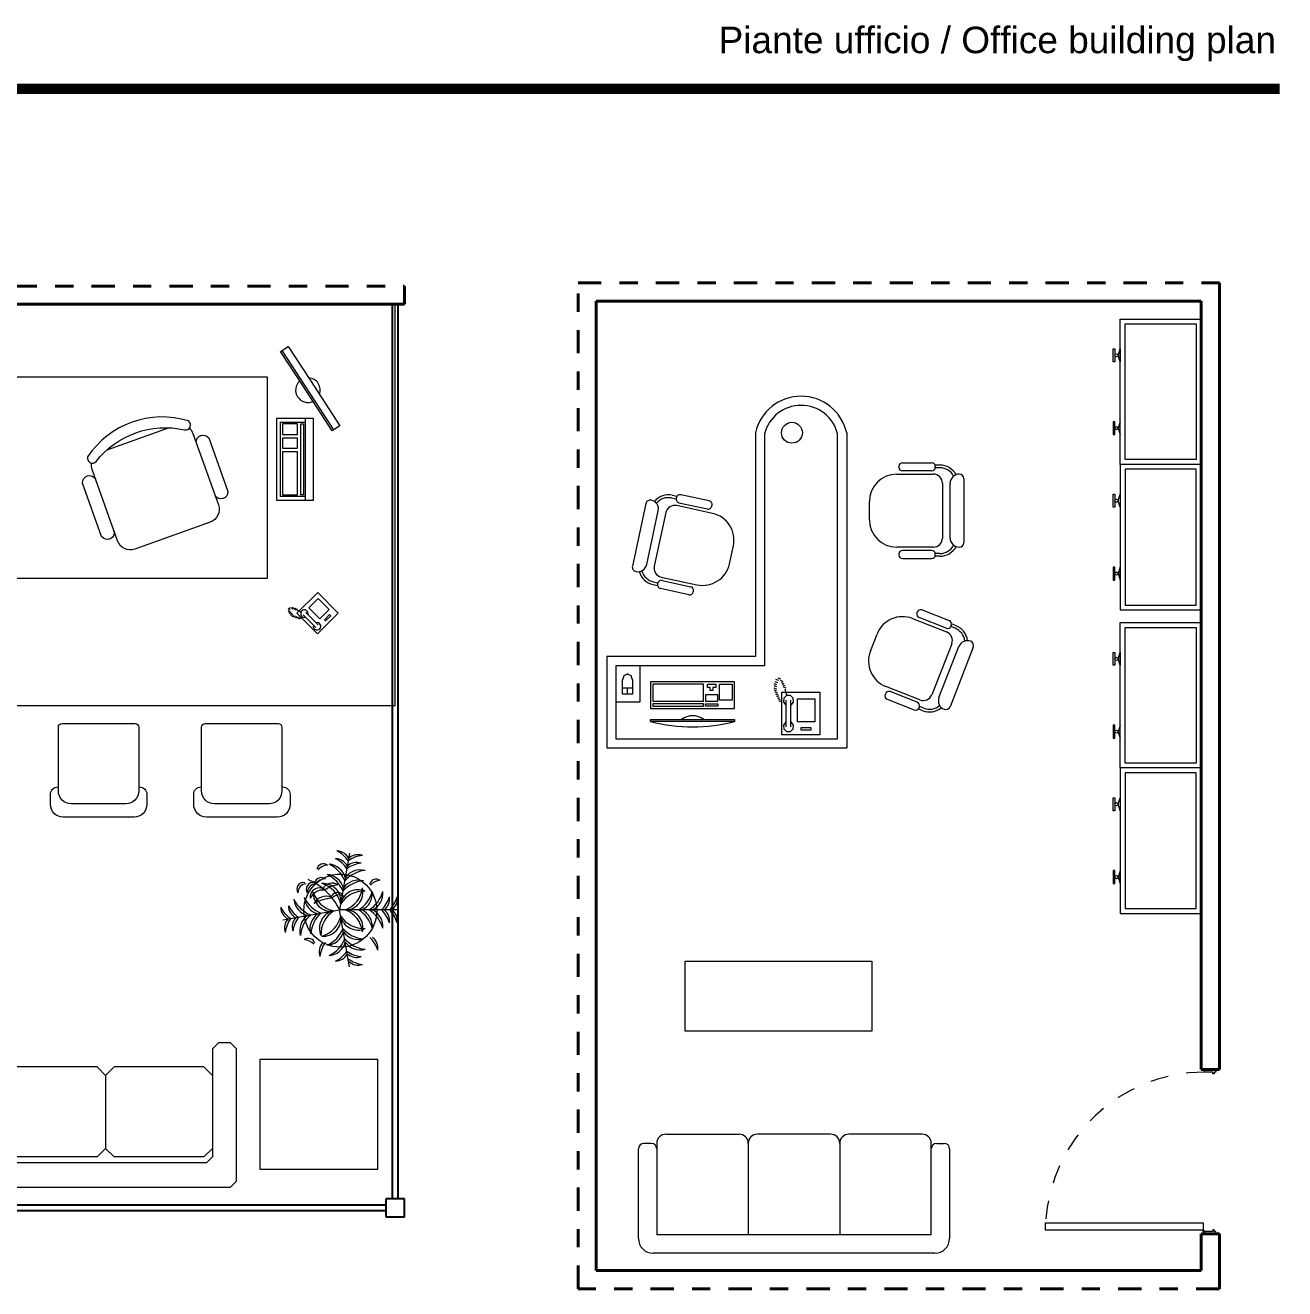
# Model space of a CAD drawing. Header units: millimetres. Extents: x 302.5 to 317.3, y 186.3 to 211.6.
# Drawn here: x 310.15 to 317.05, y 204.51 to 211.43 of the extents above; entities that cross this region are included whole.
import ezdxf

# ---------------------------------------------------------------- set-up
doc = ezdxf.new("R2010")
doc.units = ezdxf.units.MM
doc.linetypes.add('DASHED2', pattern=[0.375, 0.25, -0.125])
doc.linetypes.add('TRATTOPUNTO2', pattern=[12.7, 6.35, -3.175, 0, -3.175])
for name, color, linetype, lineweight in [('ARREDI attrezzature - furniture', 175, 'Continuous', 9), ('MURATURA sezioni - section wall', 7, 'Continuous', 40), ('PORTE  - doors', 252, 'Continuous', 5), ('SEZIONI medie - small section', 2, 'Continuous', 25), ('www.archweb.it - All rights reserved', 2, 'Continuous', 5)]:
    doc.layers.add(name, color=color, linetype=linetype, lineweight=lineweight)
doc.layers.add('VETRATE sezioni - windows sections', color=171, linetype='Continuous', true_color=0x4d79ff)
doc.styles.get("Standard").update_dxf_attribs({"font": 'arial.ttf'})

# ---------------------------------------------------------------- blocks, each defined once
blk = doc.blocks.new('Musa04pl')
at = {"color": 0, "linetype": 'ByBlock'}
for p, q in [((-0.8546, -0.125), (-0.89, -0.1604)), ((-0.4804, -0.125), (-0.8546, -0.125)), ((-0.4804, -0.125), (-0.445, -0.1604)), ((-0.4096, -0.125), (-0.445, -0.1604)), ((-0.0354, -0.125), (-0.4096, -0.125)), ((-0.0354, -0.125), (0, -0.1604)), ((0.0354, -0.125), (0, -0.1604)), ((0.4096, -0.125), (0.0354, -0.125)), ((0.4096, -0.125), (0.445, -0.1604)), ((0.4804, -0.125), (0.445, -0.1604)), ((0.8546, -0.125), (0.4804, -0.125)), ((0.89, -0.1604), (0.8546, -0.125)), ((-0.445, -0.4646), (-0.445, -0.1604)), ((0, -0.4646), (0, -0.1604)), ((0, -0.4646), (0, -0.1604)), ((0.445, -0.4646), (0.445, -0.1604)), ((0.445, -0.4646), (0.445, -0.1604)), ((-0.8546, -0.5), (-0.89, -0.4646)), ((-0.4804, -0.5), (-0.445, -0.4646)), ((-0.4096, -0.5), (-0.445, -0.4646)), ((-0.0354, -0.5), (0, -0.4646)), ((0.0354, -0.5), (0, -0.4646)), ((0.4096, -0.5), (0.445, -0.4646)), ((0.4804, -0.5), (0.445, -0.4646)), ((0.89, -0.4646), (0.8546, -0.5)), ((-0.4804, -0.5), (-0.8546, -0.5)), ((-0.0354, -0.5), (-0.4096, -0.5)), ((0.4096, -0.5), (0.0354, -0.5)), ((0.8546, -0.5), (0.4804, -0.5))]:
    blk.add_line(p, q, dxfattribs=at)
blk.add_lwpolyline([(-0.965, -0.6), (-0.99, -0.575), (-0.99, -0.025), (-0.965, 0), (0.965, 0), (0.99, -0.025), (0.99, -0.575), (0.965, -0.6), (0.915, -0.6), (0.89, -0.575), (0.89, -0.125), (0.865, -0.1), (-0.865, -0.1), (-0.89, -0.125), (-0.89, -0.575), (-0.915, -0.6)], close=True, dxfattribs=at)

msp = doc.modelspace()

# ---------------------------------------------------------------- linework, layer by layer
at = {"layer": 'ARREDI attrezzature - furniture'}
for p, q in [((309.9796, 209.9011), (312.1796, 209.9011)), ((312.1796, 207.7011), (312.1796, 209.9011)), ((311.8421, 209.2141), (311.5598, 209.6476)), ((310.9413, 209.2248), (310.5988, 209.1026)), ((311.6865, 209.2769), (311.6865, 208.8269)), ((314.1529, 209.1975), (314.1529, 207.9712)), ((314.6529, 209.1975), (314.6529, 207.4712)), ((314.9384, 209.0084), (314.9384, 209.0134)), ((314.9584, 209.0334), (315.1184, 209.0334)), ((315.1634, 209.0208), (315.137, 209.0208)), ((315.1634, 209.0058), (315.1382, 209.0058)), ((315.1384, 209.0134), (315.1384, 209.0084)), ((314.9273, 208.9708), (315.1273, 208.9708)), ((315.1184, 208.9884), (314.9584, 208.9884)), ((315.2695, 208.9708), (315.2695, 208.9708)), ((315.2945, 208.9458), (315.2945, 208.5958)), ((315.1773, 208.9208), (315.1773, 208.6208)), ((315.2195, 208.6208), (315.2195, 208.9208)), ((313.5528, 208.8093), (313.4787, 208.4672)), ((313.5825, 208.8284), (313.5825, 208.8284)), ((313.6936, 208.8402), (313.7182, 208.8349)), ((313.6967, 208.8549), (313.7225, 208.8493)), ((313.7196, 208.8424), (313.7186, 208.8375)), ((313.9169, 208.756), (313.7215, 208.7984)), ((313.7339, 208.8137), (313.8903, 208.7799)), ((313.8998, 208.8239), (313.7434, 208.8577)), ((313.914, 208.7952), (313.9151, 208.8001)), ((314.7773, 208.7208), (314.7773, 208.8208)), ((313.5573, 208.4758), (313.6208, 208.769)), ((313.662, 208.7601), (313.5985, 208.4669)), ((314.0106, 208.48), (314.0318, 208.5777)), ((315.1273, 208.5708), (314.9273, 208.5708)), ((314.9384, 208.5331), (314.9384, 208.5281)), ((315.1184, 208.5531), (314.9584, 208.5531)), ((315.1634, 208.5208), (315.137, 208.5208)), ((315.1634, 208.5358), (315.1382, 208.5358)), ((315.1384, 208.5281), (315.1384, 208.5331)), ((315.2695, 208.5708), (315.2695, 208.5708)), ((314.9584, 208.5081), (315.1184, 208.5081)), ((313.4979, 208.4375), (313.4979, 208.4375)), ((313.5941, 208.3808), (313.6187, 208.3755)), ((313.6368, 208.4074), (313.8323, 208.3651)), ((313.6418, 208.3883), (313.7982, 208.3544)), ((311.6409, 208.2084), (311.7543, 208.3218)), ((311.7543, 208.3218), (311.8664, 208.2098)), ((313.591, 208.3662), (313.6168, 208.3606)), ((313.617, 208.3681), (313.618, 208.3729)), ((313.7886, 208.3104), (313.6323, 208.3443)), ((313.8135, 208.3306), (313.8124, 208.3257)), ((311.6178, 208.2399), (311.6067, 208.2343)), ((311.7052, 208.238), (311.757, 208.2898)), ((311.7289, 208.2401), (311.7289, 208.2401)), ((311.7419, 208.2531), (311.7419, 208.2531)), ((311.7548, 208.2661), (311.7548, 208.2661)), ((311.7548, 208.2402), (311.7548, 208.2402)), ((311.757, 208.2898), (311.8175, 208.2294)), ((311.7678, 208.2531), (311.7678, 208.2531)), ((311.7808, 208.2402), (311.7808, 208.2402)), ((311.6012, 208.2288), (311.5901, 208.2233)), ((311.6037, 208.2392), (311.5927, 208.2337)), ((311.6039, 208.2205), (311.5929, 208.215)), ((311.6067, 208.2122), (311.5957, 208.2067)), ((311.6122, 208.2067), (311.6012, 208.2012)), ((311.6178, 208.2012), (311.6067, 208.1956)), ((311.6233, 208.1956), (311.6123, 208.1901)), ((311.6261, 208.2371), (311.615, 208.2316)), ((311.6316, 208.1929), (311.6205, 208.1873)), ((311.6344, 208.2343), (311.6233, 208.2288)), ((311.6399, 208.1901), (311.6288, 208.1846)), ((311.6426, 208.2316), (311.6316, 208.226)), ((311.6482, 208.1873), (311.6371, 208.1818)), ((311.753, 208.0964), (311.6409, 208.2084)), ((311.6634, 208.2153), (311.6427, 208.226)), ((311.6565, 208.1846), (311.6454, 208.179)), ((311.6648, 208.1818), (311.6537, 208.1763)), ((311.744, 208.1307), (311.6749, 208.1998)), ((311.7578, 208.1445), (311.6887, 208.2136)), ((311.7657, 208.1775), (311.7052, 208.238)), ((311.7419, 208.2272), (311.7419, 208.2272)), ((311.8664, 208.2098), (311.753, 208.0964)), ((311.7549, 208.2142), (311.7549, 208.2142)), ((311.8175, 208.2294), (311.7657, 208.1775)), ((311.7678, 208.2272), (311.7678, 208.2272)), ((311.7678, 208.2013), (311.7678, 208.2013)), ((311.7808, 208.2142), (311.7808, 208.2142)), ((311.7916, 208.1732), (311.8197, 208.2013)), ((311.7981, 208.1667), (311.7916, 208.1732)), ((311.7937, 208.2272), (311.7937, 208.2272)), ((311.8261, 208.1948), (311.7981, 208.1667)), ((311.8197, 208.2013), (311.8261, 208.1948)), ((315.0137, 208.1798), (315.2, 208.107)), ((315.0378, 208.2109), (315.0396, 208.2155)), ((315.1981, 208.1267), (315.0491, 208.1849)), ((315.0655, 208.2269), (315.2145, 208.1686)), ((315.2463, 208.1264), (315.2229, 208.1356)), ((315.2259, 208.1427), (315.224, 208.138)), ((315.2518, 208.1404), (315.2272, 208.15)), ((314.783, 208.0016), (314.8194, 208.0947)), ((315.2283, 208.0422), (315.1191, 207.7628)), ((315.3324, 208.0552), (315.3324, 208.0552)), ((314.1529, 207.9712), (313.3382, 207.9712)), ((313.3382, 207.9712), (313.3382, 207.4712)), ((315.1584, 207.7475), (315.2676, 208.0269)), ((315.3466, 208.0228), (315.2191, 207.6969)), ((313.5189, 207.9212), (313.5189, 207.7223)), ((313.4323, 207.8659), (313.4251, 207.8447)), ((313.4251, 207.7659), (313.4251, 207.8447)), ((313.4508, 207.8748), (313.4323, 207.8659)), ((313.4508, 207.8748), (313.4541, 207.8748)), ((313.4726, 207.8659), (313.4541, 207.8748)), ((313.4798, 207.8447), (313.4726, 207.8659)), ((313.4798, 207.8447), (313.4798, 207.7659)), ((314.2752, 207.828), (314.2601, 207.8336)), ((314.2802, 207.8398), (314.2652, 207.8454)), ((314.292, 207.8476), (314.2769, 207.8537)), ((314.3054, 207.8336), (314.2903, 207.8398)), ((314.311, 207.8224), (314.2953, 207.828)), ((313.4798, 207.7994), (313.4251, 207.7994)), ((313.4798, 207.7659), (313.4251, 207.7659)), ((313.4525, 207.7659), (313.4525, 207.7994)), ((314.2702, 207.8163), (314.2551, 207.8224)), ((314.2702, 207.8051), (314.2551, 207.8107)), ((314.2702, 207.7934), (314.2551, 207.799)), ((314.2702, 207.7817), (314.2551, 207.7873)), ((314.2752, 207.7699), (314.2601, 207.7761)), ((314.2802, 207.7588), (314.2652, 207.7643)), ((314.2981, 207.7766), (314.5059, 207.7766)), ((314.2981, 207.542), (314.2981, 207.7766)), ((314.316, 207.8107), (314.3004, 207.8163)), ((314.321, 207.799), (314.3054, 207.8051)), ((314.3099, 207.7448), (314.3244, 207.7604)), ((314.3249, 207.7604), (314.316, 207.7934)), ((314.3244, 207.7604), (314.3439, 207.7604)), ((314.3439, 207.7604), (314.3579, 207.7448)), ((314.5059, 207.7766), (314.5059, 207.542)), ((314.8647, 207.7682), (314.8629, 207.7635)), ((315.0543, 207.7345), (314.868, 207.8073)), ((315.0396, 207.7212), (314.8906, 207.7795)), ((313.5189, 207.7223), (313.3882, 207.7223)), ((314.2853, 207.747), (314.2702, 207.7526)), ((314.2903, 207.7353), (314.2752, 207.7414)), ((314.2953, 207.7241), (314.2802, 207.7297)), ((314.3087, 207.7224), (314.3099, 207.7448)), ((314.321, 207.7051), (314.3087, 207.7224)), ((314.321, 207.5872), (314.321, 207.7319)), ((314.3467, 207.5872), (314.3467, 207.7319)), ((314.359, 207.7224), (314.3467, 207.7051)), ((314.3579, 207.7448), (314.359, 207.7224)), ((314.3842, 207.7403), (314.4791, 207.7403)), ((314.3842, 207.6135), (314.3842, 207.7403)), ((314.4791, 207.7403), (314.4791, 207.6135)), ((314.8742, 207.7376), (315.0232, 207.6793)), ((315.0491, 207.6907), (315.0509, 207.6953)), ((315.0752, 207.6887), (315.0518, 207.6979)), ((315.0697, 207.6747), (315.0452, 207.6844)), ((315.1868, 207.6827), (315.1868, 207.6827)), ((314.3087, 207.5967), (314.321, 207.6141)), ((314.3099, 207.5744), (314.3087, 207.5967)), ((314.3244, 207.5593), (314.3099, 207.5744)), ((314.3439, 207.5593), (314.3244, 207.5593)), ((314.3579, 207.5744), (314.3439, 207.5593)), ((314.3467, 207.6141), (314.359, 207.5967)), ((314.359, 207.5967), (314.3579, 207.5744)), ((314.4791, 207.6135), (314.3842, 207.6135)), ((314.4037, 207.5822), (314.4557, 207.5822)), ((314.4037, 207.5683), (314.4037, 207.5822)), ((314.4557, 207.5683), (314.4037, 207.5683)), ((314.4557, 207.5822), (314.4557, 207.5683)), ((314.5059, 207.542), (314.2981, 207.542)), ((313.3382, 207.4712), (314.6529, 207.4712)), ((310.3303, 207.2578), (310.3336, 207.2578)), ((310.7736, 207.2578), (310.7783, 207.2578)), ((311.1152, 207.2578), (311.1184, 207.2578)), ((311.5584, 207.2578), (311.5632, 207.2578)), ((311.9295, 206.8949, -0.0622), (311.8747, 206.5839, -0.0622)), ((311.5637, 206.5291, -0.0622), (311.8747, 206.5839, -0.0622)), ((312.1905, 206.5839, -0.0622), (311.8747, 206.5839, -0.0622)), ((311.9295, 206.2729, -0.0622), (311.8747, 206.5839, -0.0622)), ((313.6621, 205.3554), (314.0633, 205.3554)), ((314.5648, 205.3554), (314.1636, 205.3554)), ((315.0663, 205.3554), (314.6651, 205.3554)), ((313.5116, 204.7837), (313.5116, 205.2752)), ((313.5818, 205.3052), (313.5417, 205.3052)), ((313.6119, 205.3052), (313.6119, 204.8037)), ((314.1134, 205.3052), (314.1134, 204.8037)), ((314.6149, 205.3052), (314.6149, 204.8037)), ((315.1165, 204.8037), (315.1165, 205.3052)), ((315.1465, 205.3052), (315.1867, 205.3052)), ((315.2168, 205.2752), (315.2168, 204.7837)), ((315.1165, 204.8037), (313.6119, 204.8037)), ((315.1365, 204.7034), (313.5918, 204.7034))]:
    msp.add_line(p, q, dxfattribs=at)
at = {"layer": 'ARREDI attrezzature - furniture', "lineweight": 0}
for p, q in [((313.7677, 205.9189), (313.7677, 206.3023)), ((313.7677, 206.3023), (314.791, 206.3023)), ((314.791, 206.3023), (314.791, 205.9189)), ((314.791, 205.9189), (313.7677, 205.9189))]:
    msp.add_line(p, q, dxfattribs=at)
at = {"layer": 'ARREDI attrezzature - furniture'}
for points in [[(312.1796, 207.7011), (310.0796, 207.7011, -0.414214), (309.8796, 207.9011), (309.8796, 208.2011, -0.414214), (310.0796, 208.4011), (311.4796, 208.4011), (311.4796, 209.5011), (309.9796, 209.5011), (309.9796, 209.9011)], [(313.3882, 207.5212), (314.6029, 207.5212), (314.6029, 209.1917, 0.779304), (314.2029, 209.1917), (314.2029, 207.9212), (313.3882, 207.9212), (313.3882, 207.5212)], [(311.0516, 209.2224, -0.120944), (311.0709, 209.1933), (311.2105, 208.802, -0.414214), (311.1661, 208.7083), (310.7518, 208.5605, -0.414214), (310.6582, 208.6049), (310.5185, 208.9961, -0.120944), (310.515, 209.0309, -0.120944)], [(311.0883, 209.1443, -0.75), (311.1574, 209.169), (311.2621, 208.8756, -0.75), (311.193, 208.8509)], [(310.6392, 208.658, -0.798612), (310.5707, 208.6288), (310.466, 208.9222, -0.798612), (310.5375, 208.9429, -0.798612)], [(310.7783, 207.2578, -0.414214), (310.8183, 207.2178), (310.8183, 207.1616, -0.414214), (310.7483, 207.0916), (310.3603, 207.0916, -0.414214), (310.2903, 207.1616), (310.2903, 207.2178, -0.414214), (310.3303, 207.2578)], [(311.5632, 207.2578, -0.414214), (311.6032, 207.2178), (311.6032, 207.1616, -0.414214), (311.5332, 207.0916), (311.1452, 207.0916, -0.414214), (311.0752, 207.1616), (311.0752, 207.2178, -0.414214), (311.1152, 207.2578)]]:
    msp.add_lwpolyline(points, format="xyb", dxfattribs=at)
for points in [[(316.1521, 209.0238), (316.1521, 209.8203), (316.5946, 209.8203), (316.5946, 209.0238)], [(316.1787, 209.0503), (316.1787, 209.7937), (316.5681, 209.7937), (316.5681, 209.0503)], [(311.7147, 209.4831), (311.8756, 209.236), (311.8337, 209.2087), (311.6728, 209.4558), (311.5514, 209.6422), (311.5933, 209.6694)], [(311.7305, 208.8269), (311.5305, 208.8269), (311.5305, 209.2769), (311.7305, 209.2769)], [(311.561, 209.188), (311.6429, 209.188), (311.6429, 209.2464), (311.561, 209.2464)], [(311.6765, 208.8575), (311.6629, 208.8575), (311.6629, 209.2464), (311.6765, 209.2464)], [(311.561, 209.1137), (311.6429, 209.1137), (311.6429, 209.168), (311.561, 209.168)], [(311.561, 208.8575), (311.6429, 208.8575), (311.6429, 209.0937), (311.561, 209.0937)], [(316.1521, 209.0238), (316.1521, 208.2273), (316.5946, 208.2273), (316.5946, 209.0238)], [(316.1787, 208.9972), (316.1787, 208.2538), (316.5681, 208.2538), (316.5681, 208.9972)], [(316.1521, 207.3613), (316.1521, 208.1578), (316.5946, 208.1578), (316.5946, 207.3613)], [(316.1787, 207.3878), (316.1787, 208.1312), (316.5681, 208.1312), (316.5681, 207.3878)], [(314.0387, 207.8326), (313.5787, 207.8326), (313.5787, 207.6876), (314.0387, 207.6876)], [(313.8687, 207.7276), (313.8687, 207.8201), (313.5912, 207.8201), (313.5912, 207.7276)], [(313.9462, 207.7276), (313.9462, 207.7626), (313.8787, 207.7626), (313.8787, 207.7276)], [(313.92, 207.8026), (313.92, 207.7851), (313.905, 207.7851), (313.905, 207.8026), (313.89, 207.8026), (313.89, 207.8201), (313.935, 207.8201), (313.935, 207.8026)], [(313.9562, 207.8201), (314.0262, 207.8201), (314.0262, 207.7326), (313.9562, 207.7326)], [(313.8687, 207.7001), (313.8687, 207.7126), (313.5912, 207.7126), (313.5912, 207.7001)], [(313.8787, 207.7126), (313.9462, 207.7126), (313.9462, 207.7001), (313.8787, 207.7001)], [(313.5787, 207.6269), (314.0387, 207.6269), (314.0387, 207.6164), (313.5787, 207.6164)], [(316.1521, 207.3613), (316.1521, 206.5648), (316.5946, 206.5648), (316.5946, 207.3613)], [(316.1787, 207.3347), (316.1787, 206.5913), (316.5681, 206.5913), (316.5681, 207.3347)]]:
    msp.add_lwpolyline(points, close=True, dxfattribs=at)
at = {"layer": 'ARREDI attrezzature - furniture', "ltscale": 0.01}
for points in [[(316.1129, 209.5862), (316.1129, 209.6569), (316.1223, 209.6569), (316.1223, 209.5862)], [(316.1129, 209.2579), (316.1129, 209.1872), (316.1223, 209.1872), (316.1223, 209.2579)], [(316.1129, 208.7897), (316.1129, 208.8604), (316.1223, 208.8604), (316.1223, 208.7897)], [(316.1129, 208.4614), (316.1129, 208.3907), (316.1223, 208.3907), (316.1223, 208.4614)], [(316.1129, 207.9236), (316.1129, 207.9944), (316.1223, 207.9944), (316.1223, 207.9236)], [(316.1129, 207.5954), (316.1129, 207.5247), (316.1223, 207.5247), (316.1223, 207.5954)], [(316.1129, 207.1271), (316.1129, 207.1979), (316.1223, 207.1979), (316.1223, 207.1271)], [(316.1129, 206.7989), (316.1129, 206.7282), (316.1223, 206.7282), (316.1223, 206.7989)]]:
    msp.add_lwpolyline(points, close=True, dxfattribs=at)
for points in [[(316.1521, 209.5865), (316.14, 209.6215), (316.1521, 209.6573), (316.1521, 209.5865)], [(316.1521, 209.2576), (316.14, 209.2226), (316.1521, 209.1868), (316.1521, 209.2576)], [(316.1521, 208.79), (316.14, 208.825), (316.1521, 208.8608), (316.1521, 208.79)], [(316.1521, 208.4611), (316.14, 208.4261), (316.1521, 208.3903), (316.1521, 208.4611)], [(316.1521, 207.924), (316.14, 207.959), (316.1521, 207.9948), (316.1521, 207.924)], [(316.1521, 207.595), (316.14, 207.56), (316.1521, 207.5242), (316.1521, 207.595)], [(316.1521, 207.1275), (316.14, 207.1625), (316.1521, 207.1983), (316.1521, 207.1275)], [(316.1521, 206.7985), (316.14, 206.7635), (316.1521, 206.7277), (316.1521, 206.7985)]]:
    msp.add_lwpolyline(points, dxfattribs=at)
at = {"layer": 'ARREDI attrezzature - furniture'}
for points in [[(310.5408, 209.0404, -0.290756), (311.0255, 209.2134, 0.822614), (311.0462, 209.2623, 0.333333), (310.4939, 209.0652, 0.822614)], [(310.3336, 207.5849, -0.414214), (310.3536, 207.6049), (310.7536, 207.6049, -0.414214), (310.7736, 207.5849), (310.7736, 207.2349, -0.414214), (310.7036, 207.1649), (310.4036, 207.1649, -0.414214), (310.3336, 207.2349)], [(311.1184, 207.5849, -0.414214), (311.1384, 207.6049), (311.5384, 207.6049, -0.414214), (311.5584, 207.5849), (311.5584, 207.2349, -0.414214), (311.4884, 207.1649), (311.1884, 207.1649, -0.414214), (311.1184, 207.2349)]]:
    msp.add_lwpolyline(points, format="xyb", close=True, dxfattribs=at)
for points in [[(311.6865, 208.8475), (311.551, 208.8475), (311.551, 209.2564), (311.6865, 209.2564)], [(312.0839, 205.7641), (311.4367, 205.7641), (311.4367, 205.1641), (312.0839, 205.1641), (312.0839, 205.7641)]]:
    msp.add_lwpolyline(points, dxfattribs=at)
at = {"layer": 'ARREDI attrezzature - furniture', "ltscale": 0.01}
for centre in [(316.1311, 209.6215), (316.1311, 209.2226), (316.1311, 208.825), (316.1311, 208.4261), (316.1311, 207.959), (316.1311, 207.56), (316.1311, 207.1625), (316.1311, 206.7635)]:
    msp.add_circle(centre, 0.00885, dxfattribs=at)
at = {"layer": 'ARREDI attrezzature - furniture'}
for centre, radius in [((314.3529, 209.1975), 0.0572), ((311.8785, 206.58), 0.2)]:
    msp.add_circle(centre, radius, dxfattribs=at)
for centre, radius, start, end in [((311.7009, 209.4309), 0.0673, 339.51538, 86.63988), ((311.7009, 209.4309), 0.0673, 131.6169, 294.53836), ((314.4029, 209.1413), 0.2563, 12.68038, 167.31962), ((314.9584, 209.0134), 0.02, 90, 180), ((314.9584, 209.0084), 0.02, 180, 270), ((315.1184, 209.0134), 0.02, 0, 90), ((315.1184, 209.0084), 0.02, 270, 0), ((315.1634, 208.9208), 0.1, 27.88061, 90), ((315.1634, 208.9208), 0.085, 27.61949, 90), ((314.9273, 208.8208), 0.15, 90, 180), ((315.1273, 208.9208), 0.05, 0, 90), ((315.2695, 208.9208), 0.05, 90, 180), ((315.2695, 208.9458), 0.025, 360, 90), ((313.5772, 208.804), 0.025, 77.78638, 167.78638), ((313.5719, 208.7796), 0.05, 347.78638, 77.78638), ((313.6756, 208.7571), 0.1, 77.78638, 139.90577), ((313.6756, 208.7571), 0.085, 77.78638, 140.16689), ((313.7109, 208.7495), 0.05, 77.78638, 167.78638), ((313.7381, 208.8333), 0.02, 167.78638, 257.78638), ((313.7392, 208.8382), 0.02, 77.78638, 167.78638), ((313.8945, 208.7994), 0.02, 257.78638, 347.78638), ((313.8956, 208.8043), 0.02, 347.78638, 77.78638), ((313.8852, 208.6094), 0.15, 347.78638, 77.78638), ((314.9273, 208.7208), 0.15, 180, 270), ((315.1273, 208.6208), 0.05, 270, 0), ((315.2695, 208.6208), 0.05, 180, 270), ((315.2695, 208.5958), 0.025, 270, 0), ((314.9584, 208.5331), 0.02, 90, 180), ((314.9584, 208.5281), 0.02, 180, 270), ((315.1184, 208.5331), 0.02, 0, 90), ((315.1184, 208.5281), 0.02, 270, 0), ((315.1634, 208.6208), 0.085, 270, 332.38051), ((315.1634, 208.6208), 0.1, 270, 332.11939), ((313.5031, 208.4619), 0.025, 167.78638, 257.78638), ((313.5084, 208.4864), 0.05, 257.78638, 347.78638), ((313.6474, 208.4563), 0.05, 167.78638, 257.78638), ((313.864, 208.5117), 0.15, 257.78638, 347.78638), ((313.6121, 208.4639), 0.1, 195.66699, 257.78638), ((313.6121, 208.4639), 0.085, 195.40587, 257.78638), ((313.6376, 208.3687), 0.02, 77.78638, 167.78638), ((313.6365, 208.3638), 0.02, 167.78638, 257.78638), ((313.7929, 208.33), 0.02, 257.78638, 347.78638), ((313.7939, 208.3349), 0.02, 347.78638, 77.78638), ((311.6818, 208.2067), 0.0205, 343.50932, 286.52639), ((314.9591, 208.0401), 0.15, 68.64565, 158.64565), ((315.0564, 208.2036), 0.02, 158.64565, 248.64565), ((315.0582, 208.2082), 0.02, 68.64565, 158.64565), ((311.7509, 208.1376), 0.0205, 163.50932, 106.52639), ((315.2054, 208.1453), 0.02, 248.64565, 338.64565), ((315.1818, 208.0604), 0.05, 338.64565, 68.64565), ((315.2072, 208.15), 0.02, 338.64565, 68.64565), ((315.2154, 208.0473), 0.085, 6.26514, 68.64565), ((315.2154, 208.0473), 0.1, 6.52627, 68.64565), ((315.3142, 208.0086), 0.05, 68.64565, 158.64565), ((315.3233, 208.0319), 0.025, 338.64565, 68.64565), ((314.9227, 207.947), 0.15, 158.64565, 248.64565), ((314.8815, 207.7562), 0.02, 158.64565, 248.64565), ((314.8833, 207.7609), 0.02, 68.64565, 158.64565), ((315.0725, 207.781), 0.05, 248.64565, 338.64565), ((315.0305, 207.698), 0.02, 248.64565, 338.64565), ((315.0323, 207.7026), 0.02, 338.64565, 68.64565), ((315.1062, 207.7679), 0.1, 248.64565, 310.76504), ((315.1062, 207.7679), 0.085, 248.64565, 311.02616), ((315.205, 207.7292), 0.05, 158.64565, 248.64565), ((315.1959, 207.706), 0.025, 248.64565, 338.64565), ((313.8087, 208.485), 0.8985, 255.16857, 284.83143), ((313.8087, 207.547), 0.1004, 52.79748, 127.20252), ((311.8517, 206.7916, -0.0622), 0.0729, 26.28997, 89.62433), ((311.7786, 206.7178, -0.0622), 0.1641, 34.07628, 63.37936), ((311.7861, 206.7602, -0.0622), 0.1641, 34.07628, 63.37936), ((311.8591, 206.834, -0.0622), 0.0729, 26.28997, 89.62433), ((312.0182, 206.7193, -0.0622), 0.1641, 96.62064, 125.92372), ((311.9749, 206.8136, -0.0622), 0.0729, 70.37567, 133.71003), ((311.7852, 206.7997, -0.0622), 0.0363, 49.742, 168.74753), ((311.8139, 206.7505, -0.0622), 0.079, 94.61802, 138.21064), ((311.8084, 206.7337, -0.0622), 0.101, 15.24891, 85.39371), ((311.7451, 206.6809, -0.0622), 0.1692, 21.37119, 65.03657), ((312.0297, 206.6307, -0.0622), 0.1692, 94.96343, 138.62881), ((311.9882, 206.702, -0.0622), 0.101, 74.60629, 144.75109), ((312.0108, 206.6769, -0.0622), 0.1641, 96.62064, 125.92372), ((311.9674, 206.7712, -0.0622), 0.0729, 70.37567, 133.71003), ((311.6759, 206.6977, -0.0622), 0.036, 77.05775, 212.85325), ((311.6962, 206.6769, -0.0622), 0.0506, 95.18449, 178.65396), ((311.7274, 206.6977, -0.0622), 0.036, 77.05775, 212.85325), ((311.7477, 206.6769, -0.0622), 0.0506, 95.18449, 178.65396), ((311.5667, 206.4372, -0.0622), 0.3412, 25.47721, 66.6585), ((311.7733, 206.7244, -0.0622), 0.0363, 49.742, 168.74753), ((311.802, 206.6753, -0.0622), 0.079, 94.61802, 138.21064), ((311.7838, 206.63, -0.0622), 0.0984, 353.42594, 93.63458), ((311.7345, 206.5856, -0.0622), 0.1489, 11.66646, 73.18779), ((311.8331, 206.6763, -0.0622), 0.0549, 54.98654, 154.40339), ((311.8854, 206.5647, -0.0622), 0.1579, 97.57587, 125.89417), ((311.7351, 206.6243, -0.0622), 0.1692, 21.37119, 65.03657), ((311.7984, 206.6771, -0.0622), 0.101, 15.24891, 85.39371), ((312.0197, 206.5741, -0.0622), 0.1692, 94.96343, 138.62881), ((311.9782, 206.6454, -0.0622), 0.101, 74.60629, 144.75109), ((312.0741, 206.7165, -0.0622), 0.0363, 49.742, 168.74753), ((312.1028, 206.6673, -0.0622), 0.079, 94.61802, 138.21064), ((311.8343, 206.7235, -0.0622), 0.1692, 204.96343, 248.62881), ((311.7815, 206.6602, -0.0622), 0.101, 184.60629, 254.75109), ((311.7613, 206.6559, -0.0622), 0.0484, 48.87442, 188.97626), ((311.7846, 206.6139, -0.0622), 0.0789, 83.75364, 154.09705), ((311.8287, 206.6748, -0.0622), 0.0984, 176.36542, 276.57406), ((311.873, 206.7241, -0.0622), 0.1489, 196.81221, 258.33354), ((311.8037, 206.577, -0.0622), 0.0818, 71.44767, 149.36723), ((311.8591, 206.3834, -0.0622), 0.2668, 95.40074, 118.13904), ((311.8629, 206.6447, -0.0622), 0.0355, 24.22575, 165.12788), ((311.871, 206.6165, -0.0622), 0.0493, 60.43977, 138.66943), ((311.9758, 206.5961, -0.0622), 0.0984, 66.36542, 166.57406), ((312.007, 206.5376, -0.0622), 0.1489, 86.81221, 148.33354), ((311.852, 206.7223, -0.0622), 0.1489, 291.66646, 353.18779), ((311.9042, 206.6814, -0.0622), 0.0984, 273.42594, 13.63458), ((311.8902, 206.7284, -0.0622), 0.1692, 301.37119, 345.03657), ((311.9532, 206.6752, -0.0622), 0.101, 295.24891, 5.39371), ((311.9477, 206.7284, -0.0622), 0.1692, 301.37119, 345.03657), ((312.0107, 206.6752, -0.0622), 0.101, 295.24891, 5.39371), ((311.9899, 206.7018, -0.0622), 0.1641, 314.07628, 343.37936), ((312.0752, 206.6427, -0.0622), 0.0729, 306.28997, 9.62433), ((312.0329, 206.7018, -0.0622), 0.1641, 314.07628, 343.37936), ((312.1183, 206.6427, -0.0622), 0.0729, 306.28997, 9.62433), ((311.6984, 206.6725, -0.0622), 0.1641, 206.62064, 235.92372), ((311.6246, 206.5995, -0.0622), 0.0729, 180.37567, 243.71003), ((311.667, 206.607, -0.0622), 0.0729, 180.37567, 243.71003), ((311.7408, 206.68, -0.0622), 0.1641, 206.62064, 235.92372), ((311.7249, 206.6502, -0.0622), 0.101, 184.60629, 254.75109), ((311.7777, 206.7136, -0.0622), 0.1692, 204.96343, 248.62881), ((311.8625, 206.4828, -0.0622), 0.0984, 103.42594, 203.63458), ((311.852, 206.4456, -0.0622), 0.1489, 6.81221, 68.33354), ((311.9042, 206.4864, -0.0622), 0.0984, 346.36542, 86.57406), ((311.8902, 206.4394, -0.0622), 0.1692, 14.96343, 58.62881), ((311.9532, 206.4926, -0.0622), 0.101, 354.60629, 64.75109), ((311.9477, 206.4394, -0.0622), 0.1692, 14.96343, 58.62881), ((312.0107, 206.4926, -0.0622), 0.101, 354.60629, 64.75109), ((311.9899, 206.4661, -0.0622), 0.1641, 16.62064, 45.92372), ((312.0752, 206.5252, -0.0622), 0.0729, 350.37567, 53.71003), ((312.0329, 206.4661, -0.0622), 0.1641, 16.62064, 45.92372), ((312.1183, 206.5252, -0.0622), 0.0729, 350.37567, 53.71003), ((311.645, 206.4838, -0.0622), 0.0729, 136.28997, 199.62433), ((311.7393, 206.4404, -0.0622), 0.1641, 144.07628, 173.37936), ((311.6874, 206.4913, -0.0622), 0.0729, 136.28997, 199.62433), ((311.7817, 206.4479, -0.0622), 0.1641, 144.07628, 173.37936), ((311.7567, 206.4704, -0.0622), 0.101, 125.24891, 195.39371), ((311.8279, 206.429, -0.0622), 0.1692, 131.37119, 175.03657), ((311.8132, 206.4804, -0.0622), 0.101, 125.24891, 195.39371), ((311.8845, 206.4389, -0.0622), 0.1692, 131.37119, 175.03657), ((311.921, 206.4516, -0.0622), 0.1489, 121.66646, 183.18779), ((311.7345, 206.5822, -0.0622), 0.1489, 286.81221, 348.33354), ((311.7838, 206.5379, -0.0622), 0.0984, 266.36542, 6.57406), ((311.9758, 206.5718, -0.0622), 0.0984, 193.42594, 293.63458), ((312.007, 206.6303, -0.0622), 0.1489, 211.66646, 273.18779), ((311.7351, 206.5435, -0.0622), 0.1692, 294.96343, 338.62881), ((311.7984, 206.4907, -0.0622), 0.101, 274.60629, 344.75109), ((312.0197, 206.5937, -0.0622), 0.1692, 221.37119, 265.03657), ((311.9782, 206.5225, -0.0622), 0.101, 215.24891, 285.39371), ((311.7032, 206.392, -0.0622), 0.0363, 11.25247, 130.258), ((311.6744, 206.3428, -0.0622), 0.079, 41.78936, 85.38198), ((311.835, 206.3532, -0.0622), 0.0729, 136.28997, 199.62433), ((311.9293, 206.3098, -0.0622), 0.1641, 144.07628, 173.37936), ((311.7451, 206.487, -0.0622), 0.1692, 294.96343, 338.62881), ((311.8084, 206.4342, -0.0622), 0.101, 274.60629, 344.75109), ((312.0297, 206.5372, -0.0622), 0.1692, 221.37119, 265.03657), ((311.9882, 206.4659, -0.0622), 0.101, 215.24891, 285.39371), ((311.9261, 206.3157, -0.0622), 0.1641, 16.62064, 45.92372), ((312.0114, 206.3748, -0.0622), 0.0729, 350.37567, 53.71003), ((311.7786, 206.45, -0.0622), 0.1641, 296.62064, 325.92372), ((311.8517, 206.3763, -0.0622), 0.0729, 270.37567, 333.71003), ((312.0108, 206.491, -0.0622), 0.1641, 234.07628, 263.37936), ((311.9674, 206.3967, -0.0622), 0.0729, 226.28997, 289.62433), ((312.0182, 206.4486, -0.0622), 0.1641, 234.07628, 263.37936), ((311.9749, 206.3542, -0.0622), 0.0729, 226.28997, 289.62433), ((313.6621, 205.3052), 0.0502, 90, 180), ((314.0633, 205.3052), 0.0502, 0, 90), ((314.1636, 205.3052), 0.0502, 90, 180), ((314.5648, 205.3052), 0.0502, 0, 90), ((314.6651, 205.3052), 0.0502, 90, 180), ((315.0663, 205.3052), 0.0502, 0, 90), ((313.5417, 205.2752), 0.0301, 90, 180), ((313.5818, 205.2752), 0.0301, 0, 90), ((315.1465, 205.2752), 0.0301, 90, 180), ((315.1867, 205.2752), 0.0301, 0, 90), ((313.5918, 204.7837), 0.0802, 180, 270), ((315.1365, 204.7837), 0.0802, 270, 0)]:
    msp.add_arc(centre, radius, start, end, dxfattribs=at)
at = {"layer": 'MURATURA sezioni - section wall', "linetype": 'TRATTOPUNTO2', "ltscale": 0.02}
for p, q in [((302.8296, 210.0011), (312.2296, 210.0011)), ((313.181, 204.5089), (313.181, 210.0188)), ((313.181, 210.0188), (316.6946, 210.0188)), ((316.6946, 204.5089), (313.181, 204.5089))]:
    msp.add_line(p, q, dxfattribs=at)
at = {"layer": 'MURATURA sezioni - section wall'}
for p, q in [((312.2296, 209.9011), (312.2296, 210.0011)), ((316.6946, 205.7089), (316.6946, 210.0188)), ((307.5796, 209.9011), (312.2296, 209.9011)), ((313.281, 204.6089), (313.281, 209.9188)), ((313.281, 209.9188), (316.5946, 209.9188)), ((316.5946, 205.7089), (316.5946, 209.9188)), ((316.6946, 205.7089), (316.5946, 205.7089)), ((316.5946, 204.6089), (316.5946, 204.8089)), ((316.6946, 204.8089), (316.5946, 204.8089)), ((316.6946, 204.5089), (316.6946, 204.8089)), ((316.5946, 204.6089), (313.281, 204.6089))]:
    msp.add_line(p, q, dxfattribs=at)
at = {"layer": 'PORTE  - doors', "color": 2}
for p, q in [((316.6131, 205.6954), (316.6131, 205.7089)), ((316.6131, 205.7089), (316.6761, 205.7089)), ((316.6581, 205.6954), (316.6131, 205.6954)), ((316.6581, 205.6864), (316.6581, 205.6954)), ((316.6671, 205.6864), (316.6581, 205.6864)), ((316.6761, 205.6954), (316.6671, 205.6954)), ((316.6671, 205.6954), (316.6671, 205.6864)), ((316.6761, 205.7089), (316.6761, 205.6954)), ((315.7424, 204.8292), (315.7424, 204.8697)), ((315.7424, 204.8697), (316.6064, 204.8697)), ((316.6064, 204.8697), (316.6064, 204.8292)), ((316.6064, 204.8292), (315.7424, 204.8292)), ((316.6059, 204.8247), (316.6113, 204.8247)), ((316.6086, 204.8274), (316.6086, 204.822)), ((316.6131, 204.8224), (316.6131, 204.8089)), ((316.6581, 204.8224), (316.6131, 204.8224)), ((316.6131, 204.8089), (316.6761, 204.8089)), ((316.6671, 204.8314), (316.6581, 204.8314)), ((316.6581, 204.8314), (316.6581, 204.8224)), ((316.6671, 204.8224), (316.6671, 204.8314)), ((316.6761, 204.8224), (316.6671, 204.8224)), ((316.6761, 204.8089), (316.6761, 204.8224))]:
    msp.add_line(p, q, dxfattribs=at)
msp.add_circle((316.6086, 204.8247), 0.0045, dxfattribs=at)
at = {"layer": 'PORTE  - doors', "color": 251, "linetype": 'DASHED2', "ltscale": 0.4}
msp.add_arc((316.6144, 204.8221), 0.8733, 90.08349, 176.87766, dxfattribs=at)
at = {"layer": 'SEZIONI medie - small section'}
for p, q in [((312.2296, 205.0011), (312.1296, 205.0011)), ((312.1296, 204.9011), (312.1296, 205.0011)), ((312.2296, 204.9011), (312.2296, 205.0011)), ((312.2296, 204.9011), (312.1296, 204.9011))]:
    msp.add_line(p, q, dxfattribs=at)
at = {"layer": 'VETRATE sezioni - windows sections'}
for p, q in [((312.1646, 205.0011), (312.1646, 209.9011)), ((312.1946, 205.0011), (312.1946, 209.9011)), ((312.1296, 204.9661), (308.5796, 204.9661)), ((312.1296, 204.9361), (308.5796, 204.9361))]:
    msp.add_line(p, q, dxfattribs=at)
at = {"layer": 'www.archweb.it - All rights reserved', "color": 7, "ltscale": 0.02, "true_color": 0xffffff, "const_width": 0.0564}
msp.add_lwpolyline([(302.5564, 211.082), (317.0247, 211.082)], dxfattribs=at)

# ---------------------------------------------------------------- block references
at = {"layer": 'ARREDI attrezzature - furniture', "xscale": -1.315215669754252, "yscale": 1.315215669754252, "zscale": 1.315215669756071, "rotation": 180}
msp.add_blockref('Musa04pl', (310.0074, 205.0661), dxfattribs=at)

# ---------------------------------------------------------------- texts
at = {"layer": 'www.archweb.it - All rights reserved', "color": 2}
msp.add_text('Piante ufficio / Office building plan', height=0.145134, dxfattribs=at).set_placement((313.9509, 211.2766))

doc.saveas('drawing.dxf')
